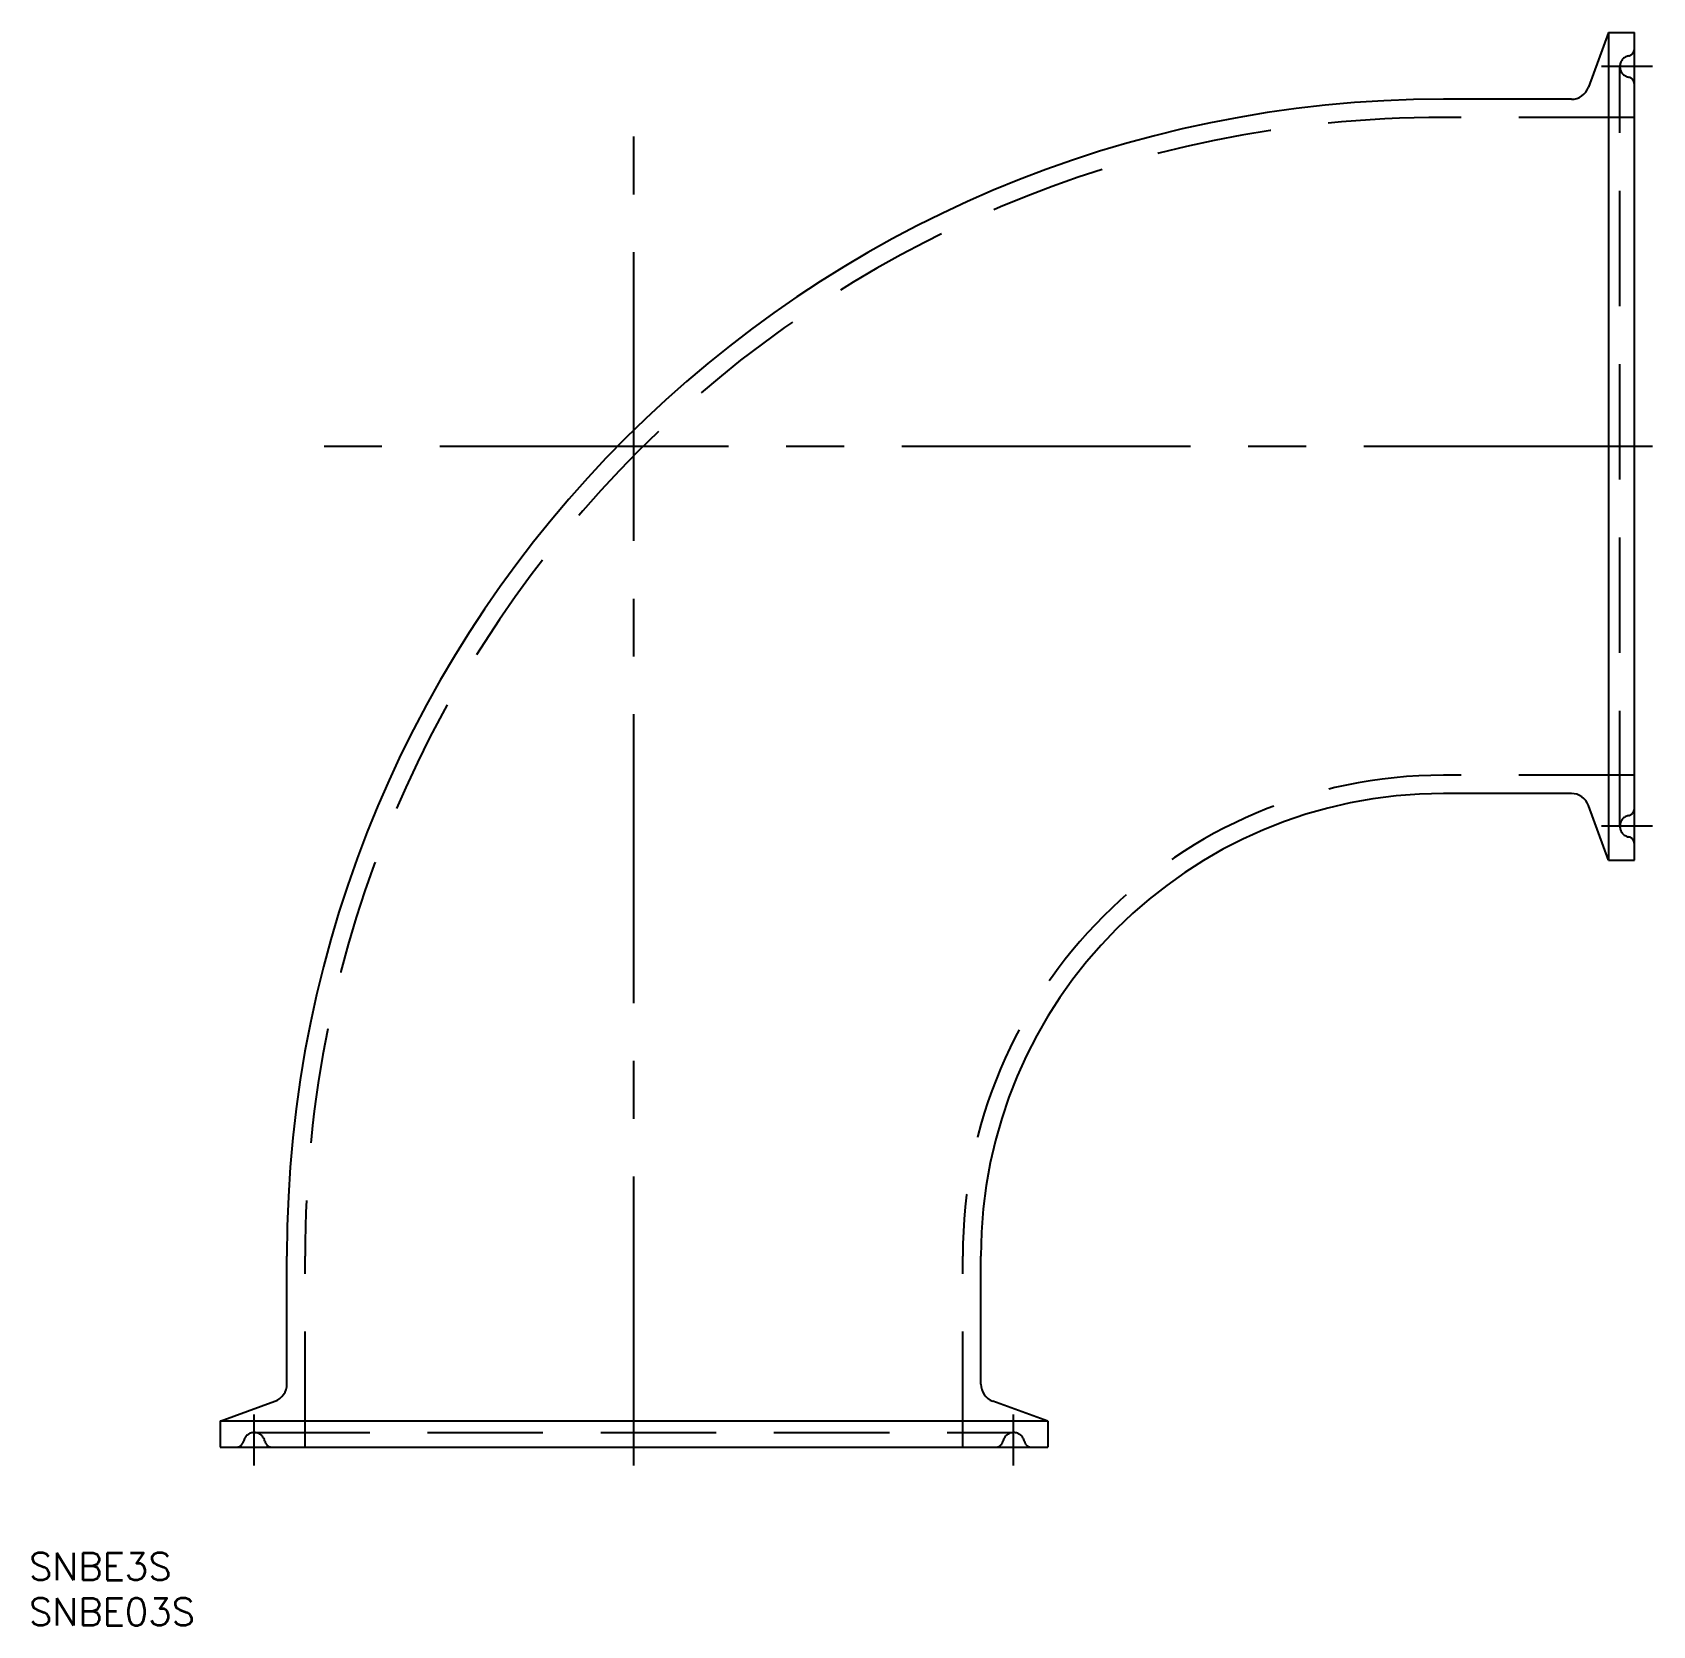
# Model space of a CAD drawing. Extents: x -66 to 112, y -20 to 155.
import ezdxf

# ---------------------------------------------------------------- set-up
doc = ezdxf.new("R2010")
doc.units = 0
doc.linetypes.add('CENTER', pattern=[50.8, 31.75, -6.35, 6.35, -6.35])
doc.linetypes.add('DASHED', pattern=[19.05, 12.7, -6.35])
doc.layers.get('0').update_dxf_attribs({"linetype": 'CONTINUOUS'})
doc.layers.add('CENTER', color=1, linetype='CENTER')
doc.styles.get("Standard").update_dxf_attribs({"font": 'txt.shx', "height": 3, "bigfont": 'bigfont.shx'})

msp = doc.modelspace()

# ---------------------------------------------------------------- linework, layer by layer
at = {"color": 7, "linetype": 'CONTINUOUS'}
for p, q in [((107.15, 155.5), (104.95, 149.47)), ((107.15, 155.5), (107.15, 64.5)), ((107.15, 155.5), (110, 155.5)), ((110, 64.5), (110, 155.5)), ((103.07, 148.15), (89, 148.15)), ((103.07, 71.85), (89, 71.85)), ((107.15, 64.5), (104.95, 70.53)), ((107.15, 64.5), (110, 64.5)), ((-38.15, 6.93), (-38.15, 21)), ((38.15, 6.93), (38.15, 21)), ((-45.5, 2.85), (-39.47, 5.05)), ((45.5, 2.85), (39.47, 5.05)), ((45.5, 2.85), (-45.5, 2.85)), ((-45.5, 2.85), (-45.5, 0)), ((45.5, 2.85), (45.5, 0)), ((-45.5, 0), (45.5, 0))]:
    msp.add_line(p, q, dxfattribs=at)
at = {"color": 3, "linetype": 'DASHED'}
for p, q in [((108.4, 68.25), (108.4, 151.75)), ((110, 146.15), (89, 146.15)), ((110, 73.85), (89, 73.85)), ((-36.15, 0), (-36.15, 21)), ((36.15, 0), (36.15, 21)), ((-41.75, 1.6), (41.75, 1.6))]:
    msp.add_line(p, q, dxfattribs=at)
for centre, radius, start, end in [((109.2, 153.71), 0.8, 281.537, 360), ((109.6, 151.75), 1.2, 101.537, 258.463), ((109.2, 149.79), 0.8, 0, 78.463), ((89, 21), 125.15, 90, 180), ((89, 21), 52.85, 90, 180), ((109.2, 70.21), 0.8, 281.537, 0), ((109.6, 68.25), 1.2, 101.537, 258.463), ((109.2, 66.29), 0.8, 0, 78.463), ((-43.71, 0.8), 0.8, 270, 348.463), ((-41.75, 0.4), 1.2, 11.537, 168.463), ((-39.79, 0.8), 0.8, 191.537, 270), ((39.79, 0.8), 0.8, 270, 348.463), ((41.75, 0.4), 1.2, 11.537, 168.463), ((43.71, 0.8), 0.8, 191.537, 270)]:
    msp.add_arc(centre, radius, start, end, dxfattribs=at)
at = {"color": 7, "linetype": 'CONTINUOUS'}
for centre, radius, start, end in [((89, 21), 127.15, 90, 180), ((103.07, 150.15), 2, 270, 340), ((89, 21), 50.85, 90, 180), ((103.07, 69.85), 2, 20, 90), ((-40.15, 6.93), 2, 290, 0), ((40.15, 6.93), 2, 180, 250)]:
    msp.add_arc(centre, radius, start, end, dxfattribs=at)
at = {"layer": 'CENTER', "color": 1, "linetype": 'CENTER'}
for p, q in [((112, 151.75), (106.4, 151.75)), ((0, -2), (0, 150.15)), ((112, 110), (-40.15, 110)), ((112, 68.25), (106.4, 68.25)), ((-41.75, -2), (-41.75, 3.6)), ((41.75, -2), (41.75, 3.6))]:
    msp.add_line(p, q, dxfattribs=at)

# ---------------------------------------------------------------- texts
at = {"color": 7, "linetype": 'CONTINUOUS'}
for s, p in [('SNBE3S', (-66.52, -14.61)), ('SNBE03S', (-66.52, -19.61))]:
    msp.add_text(s, height=3, dxfattribs=at).set_placement(p)

doc.saveas('drawing.dxf')
